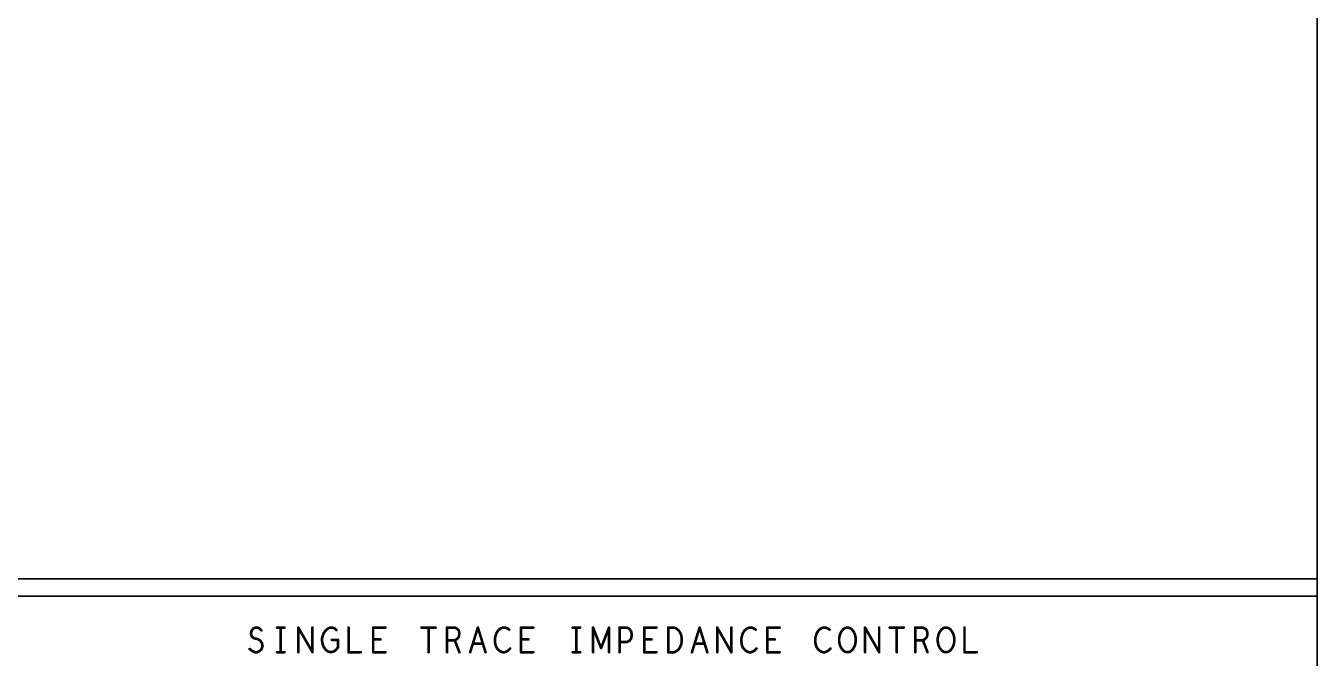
# Model space of a CAD drawing. Extents: x -2963 to -2452, y -1056 to -650.
# Drawn here: x -2617.6 to -2517.7, y -898.9 to -850 of the extents above; entities that cross this region are included whole.
import ezdxf

# ---------------------------------------------------------------- set-up
doc = ezdxf.new("R2010")
doc.units = 0
doc.header["$MEASUREMENT"] = 0
doc.layers.add('DRILLDRAWING', color=1, linetype='CONTINUOUS')

msp = doc.modelspace()

# ---------------------------------------------------------------- linework, layer by layer
at = {"layer": 'DRILLDRAWING'}
for points, const_width in [([(-2517.741, -990.067), (-2517.741, -738.626)], 0.13), ([(-2625.691, -892.797), (-2517.741, -892.797)], 0.13), ([(-2625.691, -894.157), (-2517.741, -894.157)], 0.13), ([(-2600.192, -897.052), (-2600.144, -896.83)], 0.203), ([(-2600.192, -897.052), (-2600.121, -897.274)], 0.203), ([(-2600.144, -896.83), (-2600.026, -896.671)], 0.203), ([(-2600.121, -897.274), (-2599.954, -897.401)], 0.203), ([(-2600.026, -896.671), (-2599.86, -896.576)], 0.203), ([(-2599.86, -896.576), (-2599.694, -896.576)], 0.203), ([(-2599.694, -896.576), (-2599.528, -896.639)], 0.203), ([(-2599.528, -896.639), (-2599.386, -896.798)], 0.203), ([(-2598.168, -896.576), (-2597.599, -896.576)], 0.203), ([(-2597.884, -898.481), (-2597.884, -896.576)], 0.203), ([(-2596.524, -898.481), (-2596.524, -896.576)], 0.203), ([(-2596.524, -896.576), (-2595.433, -898.481)], 0.203), ([(-2595.433, -898.481), (-2595.433, -896.576)], 0.203), ([(-2594.69, -897.401), (-2594.643, -897.211)], 0.203), ([(-2594.643, -897.211), (-2594.548, -896.988)], 0.203), ([(-2594.548, -896.988), (-2594.406, -896.798)], 0.203), ([(-2594.406, -896.798), (-2594.263, -896.671)], 0.203), ([(-2594.263, -896.671), (-2594.074, -896.576)], 0.203), ([(-2594.074, -896.576), (-2593.908, -896.576)], 0.203), ([(-2593.908, -896.576), (-2593.718, -896.639)], 0.203), ([(-2593.718, -896.639), (-2593.576, -896.766)], 0.203), ([(-2592.643, -898.481), (-2592.643, -896.576)], 0.203), ([(-2590.738, -898.481), (-2590.738, -896.576)], 0.203), ([(-2590.738, -896.576), (-2589.789, -896.576)], 0.203), ([(-2586.999, -896.576), (-2585.908, -896.576)], 0.203), ([(-2586.454, -898.481), (-2586.454, -896.576)], 0.203), ([(-2585.023, -898.481), (-2585.023, -896.576)], 0.203), ([(-2585.023, -896.576), (-2584.43, -896.576)], 0.203), ([(-2584.43, -896.576), (-2584.241, -896.671)], 0.203), ([(-2584.264, -897.465), (-2584.122, -897.306)], 0.203), ([(-2584.241, -896.671), (-2584.122, -896.798)], 0.203), ([(-2584.122, -896.798), (-2584.074, -897.052)], 0.203), ([(-2584.122, -897.306), (-2584.074, -897.052)], 0.203), ([(-2583.236, -898.481), (-2582.644, -896.576)], 0.203), ([(-2582.644, -896.576), (-2582.051, -898.481)], 0.203), ([(-2581.331, -897.623), (-2581.308, -897.338)], 0.203), ([(-2581.308, -897.338), (-2581.213, -897.02)], 0.203), ([(-2581.213, -897.02), (-2581.094, -896.83)], 0.203), ([(-2581.094, -896.83), (-2580.928, -896.671)], 0.203), ([(-2580.928, -896.671), (-2580.715, -896.576)], 0.203), ([(-2580.715, -896.576), (-2580.525, -896.576)], 0.203), ([(-2580.525, -896.576), (-2580.359, -896.639)], 0.203), ([(-2580.359, -896.639), (-2580.217, -896.734)], 0.203), ([(-2579.308, -898.481), (-2579.308, -896.576)], 0.203), ([(-2579.308, -896.576), (-2578.359, -896.576)], 0.203), ([(-2575.308, -896.576), (-2574.739, -896.576)], 0.203), ([(-2575.024, -898.481), (-2575.024, -896.576)], 0.203), ([(-2573.735, -898.481), (-2573.735, -896.576)], 0.203), ([(-2573.735, -896.576), (-2573.119, -898.163)], 0.203), ([(-2573.119, -898.163), (-2572.502, -896.576)], 0.203), ([(-2572.502, -898.481), (-2572.502, -896.576)], 0.203), ([(-2571.688, -898.481), (-2571.688, -896.576)], 0.203), ([(-2571.688, -896.576), (-2571.119, -896.576)], 0.203), ([(-2571.119, -896.576), (-2570.929, -896.671)], 0.203), ([(-2570.929, -896.671), (-2570.787, -896.893)], 0.203), ([(-2570.787, -896.893), (-2570.739, -897.147)], 0.203), ([(-2570.787, -897.401), (-2570.739, -897.147)], 0.203), ([(-2569.783, -898.481), (-2569.783, -896.576)], 0.203), ([(-2569.783, -896.576), (-2568.834, -896.576)], 0.203), ([(-2567.925, -898.481), (-2567.925, -896.576)], 0.203), ([(-2567.925, -896.576), (-2567.451, -896.576)], 0.203), ([(-2567.451, -896.576), (-2567.261, -896.671)], 0.203), ([(-2567.261, -896.671), (-2567.119, -896.798)], 0.203), ([(-2567.119, -896.798), (-2567.001, -896.988)], 0.203), ([(-2567.001, -896.988), (-2566.906, -897.211)], 0.203), ([(-2566.906, -897.211), (-2566.882, -897.528)], 0.203), ([(-2566.091, -898.481), (-2565.499, -896.576)], 0.203), ([(-2565.499, -896.576), (-2564.906, -898.481)], 0.203), ([(-2564.139, -898.481), (-2564.139, -896.576)], 0.203), ([(-2564.139, -896.576), (-2563.048, -898.481)], 0.203), ([(-2563.048, -898.481), (-2563.048, -896.576)], 0.203), ([(-2562.281, -897.623), (-2562.258, -897.338)], 0.203), ([(-2562.258, -897.338), (-2562.163, -897.02)], 0.203), ([(-2562.163, -897.02), (-2562.044, -896.83)], 0.203), ([(-2562.044, -896.83), (-2561.878, -896.671)], 0.203), ([(-2561.878, -896.671), (-2561.665, -896.576)], 0.203), ([(-2561.665, -896.576), (-2561.475, -896.576)], 0.203), ([(-2561.475, -896.576), (-2561.309, -896.639)], 0.203), ([(-2561.309, -896.639), (-2561.167, -896.734)], 0.203), ([(-2560.258, -898.481), (-2560.258, -896.576)], 0.203), ([(-2560.258, -896.576), (-2559.309, -896.576)], 0.203), ([(-2556.566, -897.623), (-2556.543, -897.338)], 0.203), ([(-2556.543, -897.338), (-2556.448, -897.02)], 0.203), ([(-2556.448, -897.02), (-2556.329, -896.83)], 0.203), ([(-2556.329, -896.83), (-2556.163, -896.671)], 0.203), ([(-2556.163, -896.671), (-2555.95, -896.576)], 0.203), ([(-2555.95, -896.576), (-2555.76, -896.576)], 0.203), ([(-2555.76, -896.576), (-2555.594, -896.639)], 0.203), ([(-2555.594, -896.639), (-2555.452, -896.734)], 0.203), ([(-2554.709, -897.401), (-2554.661, -897.147)], 0.203), ([(-2554.661, -897.147), (-2554.566, -896.925)], 0.203), ([(-2554.566, -896.925), (-2554.424, -896.734)], 0.203), ([(-2554.424, -896.734), (-2554.258, -896.607)], 0.203), ([(-2554.258, -896.607), (-2554.069, -896.576)], 0.203), ([(-2554.069, -896.576), (-2553.879, -896.607)], 0.203), ([(-2553.879, -896.607), (-2553.713, -896.734)], 0.203), ([(-2553.713, -896.734), (-2553.571, -896.925)], 0.203), ([(-2553.571, -896.925), (-2553.476, -897.147)], 0.203), ([(-2553.476, -897.147), (-2553.429, -897.401)], 0.203), ([(-2552.709, -898.481), (-2552.709, -896.576)], 0.203), ([(-2552.709, -896.576), (-2551.618, -898.481)], 0.203), ([(-2551.618, -898.481), (-2551.618, -896.576)], 0.203), ([(-2550.804, -896.576), (-2549.713, -896.576)], 0.203), ([(-2550.259, -898.481), (-2550.259, -896.576)], 0.203), ([(-2548.828, -898.481), (-2548.828, -896.576)], 0.203), ([(-2548.828, -896.576), (-2548.235, -896.576)], 0.203), ([(-2548.235, -896.576), (-2548.045, -896.671)], 0.203), ([(-2548.069, -897.465), (-2547.927, -897.306)], 0.203), ([(-2548.045, -896.671), (-2547.927, -896.798)], 0.203), ([(-2547.927, -896.798), (-2547.879, -897.052)], 0.203), ([(-2547.927, -897.306), (-2547.879, -897.052)], 0.203), ([(-2547.089, -897.401), (-2547.041, -897.147)], 0.203), ([(-2547.041, -897.147), (-2546.946, -896.925)], 0.203), ([(-2546.946, -896.925), (-2546.804, -896.734)], 0.203), ([(-2546.804, -896.734), (-2546.638, -896.607)], 0.203), ([(-2546.638, -896.607), (-2546.449, -896.576)], 0.203), ([(-2546.449, -896.576), (-2546.259, -896.607)], 0.203), ([(-2546.259, -896.607), (-2546.093, -896.734)], 0.203), ([(-2546.093, -896.734), (-2545.951, -896.925)], 0.203), ([(-2545.951, -896.925), (-2545.856, -897.147)], 0.203), ([(-2545.856, -897.147), (-2545.809, -897.401)], 0.203), ([(-2545.018, -898.481), (-2545.018, -896.576)], 0.203), ([(-2600.286, -898.227), (-2600.097, -898.385)], 0.203), ([(-2599.954, -897.401), (-2599.67, -897.465)], 0.203), ([(-2599.67, -897.465), (-2599.457, -897.592)], 0.203), ([(-2599.504, -898.385), (-2599.362, -898.227)], 0.203), ([(-2599.457, -897.592), (-2599.338, -897.782)], 0.203), ([(-2599.362, -898.227), (-2599.291, -898.004)], 0.203), ([(-2599.338, -897.782), (-2599.291, -898.004)], 0.203), ([(-2594.69, -897.623), (-2594.69, -897.401)], 0.203), ([(-2594.69, -897.623), (-2594.643, -897.877)], 0.203), ([(-2594.643, -897.877), (-2594.548, -898.1)], 0.203), ([(-2594.548, -898.1), (-2594.406, -898.29)], 0.203), ([(-2594.406, -898.29), (-2594.239, -898.417)], 0.203), ([(-2593.931, -897.528), (-2593.457, -897.528)], 0.203), ([(-2593.766, -898.417), (-2593.599, -898.29)], 0.203), ([(-2593.599, -898.29), (-2593.457, -898.1)], 0.203), ([(-2593.457, -898.1), (-2593.457, -897.528)], 0.203), ([(-2590.738, -897.496), (-2590.169, -897.496)], 0.203), ([(-2585.023, -897.56), (-2584.43, -897.56)], 0.203), ([(-2584.43, -897.56), (-2584.264, -897.465)], 0.203), ([(-2584.43, -897.56), (-2584.074, -898.481)], 0.203), ([(-2583.023, -897.814), (-2582.264, -897.814)], 0.203), ([(-2581.331, -897.623), (-2581.284, -897.909)], 0.203), ([(-2581.284, -897.909), (-2581.213, -898.1)], 0.203), ([(-2581.213, -898.1), (-2581.071, -898.29)], 0.203), ([(-2581.071, -898.29), (-2580.904, -898.417)], 0.203), ([(-2580.407, -898.417), (-2580.264, -898.322)], 0.203), ([(-2580.264, -898.322), (-2580.146, -898.195)], 0.203), ([(-2579.308, -897.496), (-2578.739, -897.496)], 0.203), ([(-2571.688, -897.687), (-2571.119, -897.687)], 0.203), ([(-2571.119, -897.687), (-2570.906, -897.592)], 0.203), ([(-2570.906, -897.592), (-2570.787, -897.401)], 0.203), ([(-2569.783, -897.496), (-2569.214, -897.496)], 0.203), ([(-2567.261, -898.385), (-2567.119, -898.258)], 0.203), ([(-2567.119, -898.258), (-2567.001, -898.068)], 0.203), ([(-2567.001, -898.068), (-2566.906, -897.846)], 0.203), ([(-2566.906, -897.846), (-2566.882, -897.528)], 0.203), ([(-2565.878, -897.814), (-2565.119, -897.814)], 0.203), ([(-2562.281, -897.623), (-2562.234, -897.909)], 0.203), ([(-2562.234, -897.909), (-2562.163, -898.1)], 0.203), ([(-2562.163, -898.1), (-2562.021, -898.29)], 0.203), ([(-2562.021, -898.29), (-2561.854, -898.417)], 0.203), ([(-2561.357, -898.417), (-2561.214, -898.322)], 0.203), ([(-2561.214, -898.322), (-2561.096, -898.195)], 0.203), ([(-2560.258, -897.496), (-2559.689, -897.496)], 0.203), ([(-2556.566, -897.623), (-2556.519, -897.909)], 0.203), ([(-2556.519, -897.909), (-2556.448, -898.1)], 0.203), ([(-2556.448, -898.1), (-2556.306, -898.29)], 0.203), ([(-2556.306, -898.29), (-2556.139, -898.417)], 0.203), ([(-2555.642, -898.417), (-2555.499, -898.322)], 0.203), ([(-2555.499, -898.322), (-2555.381, -898.195)], 0.203), ([(-2554.709, -897.655), (-2554.709, -897.401)], 0.203), ([(-2554.709, -897.655), (-2554.661, -897.909)], 0.203), ([(-2554.661, -897.909), (-2554.566, -898.131)], 0.203), ([(-2554.566, -898.131), (-2554.424, -898.322)], 0.203), ([(-2554.424, -898.322), (-2554.258, -898.449)], 0.203), ([(-2553.879, -898.449), (-2553.713, -898.322)], 0.203), ([(-2553.713, -898.322), (-2553.571, -898.131)], 0.203), ([(-2553.571, -898.131), (-2553.476, -897.909)], 0.203), ([(-2553.476, -897.909), (-2553.429, -897.655)], 0.203), ([(-2553.429, -897.655), (-2553.429, -897.401)], 0.203), ([(-2548.828, -897.56), (-2548.235, -897.56)], 0.203), ([(-2548.235, -897.56), (-2548.069, -897.465)], 0.203), ([(-2548.235, -897.56), (-2547.879, -898.481)], 0.203), ([(-2547.089, -897.655), (-2547.089, -897.401)], 0.203), ([(-2547.089, -897.655), (-2547.041, -897.909)], 0.203), ([(-2547.041, -897.909), (-2546.946, -898.131)], 0.203), ([(-2546.946, -898.131), (-2546.804, -898.322)], 0.203), ([(-2546.804, -898.322), (-2546.638, -898.449)], 0.203), ([(-2546.259, -898.449), (-2546.093, -898.322)], 0.203), ([(-2546.093, -898.322), (-2545.951, -898.131)], 0.203), ([(-2545.951, -898.131), (-2545.856, -897.909)], 0.203), ([(-2545.856, -897.909), (-2545.809, -897.655)], 0.203), ([(-2545.809, -897.655), (-2545.809, -897.401)], 0.203), ([(-2600.097, -898.385), (-2599.883, -898.481)], 0.203), ([(-2599.883, -898.481), (-2599.694, -898.481)], 0.203), ([(-2599.694, -898.481), (-2599.504, -898.385)], 0.203), ([(-2598.168, -898.481), (-2597.599, -898.481)], 0.203), ([(-2594.239, -898.417), (-2594.002, -898.481)], 0.203), ([(-2594.002, -898.481), (-2593.766, -898.417)], 0.203), ([(-2592.643, -898.481), (-2591.694, -898.481)], 0.203), ([(-2590.738, -898.481), (-2589.789, -898.481)], 0.203), ([(-2580.904, -898.417), (-2580.739, -898.481)], 0.203), ([(-2580.739, -898.481), (-2580.573, -898.481)], 0.203), ([(-2580.573, -898.481), (-2580.407, -898.417)], 0.203), ([(-2579.308, -898.481), (-2578.359, -898.481)], 0.203), ([(-2575.308, -898.481), (-2574.739, -898.481)], 0.203), ([(-2569.783, -898.481), (-2568.834, -898.481)], 0.203), ([(-2567.925, -898.481), (-2567.451, -898.481)], 0.203), ([(-2567.451, -898.481), (-2567.261, -898.385)], 0.203), ([(-2561.854, -898.417), (-2561.689, -898.481)], 0.203), ([(-2561.689, -898.481), (-2561.523, -898.481)], 0.203), ([(-2561.523, -898.481), (-2561.357, -898.417)], 0.203), ([(-2560.258, -898.481), (-2559.309, -898.481)], 0.203), ([(-2556.139, -898.417), (-2555.974, -898.481)], 0.203), ([(-2555.974, -898.481), (-2555.808, -898.481)], 0.203), ([(-2555.808, -898.481), (-2555.642, -898.417)], 0.203), ([(-2554.258, -898.449), (-2554.069, -898.481)], 0.203), ([(-2554.069, -898.481), (-2553.879, -898.449)], 0.203), ([(-2546.638, -898.449), (-2546.449, -898.481)], 0.203), ([(-2546.449, -898.481), (-2546.259, -898.449)], 0.203), ([(-2545.018, -898.481), (-2544.069, -898.481)], 0.203)]:
    msp.add_lwpolyline(points, dxfattribs=dict(at, const_width=const_width))
for points, const_width in [([(-2517.773, -892.797, 1), (-2517.708, -892.797, 1)], 0.065), ([(-2517.773, -894.157, 1), (-2517.708, -894.157, 1)], 0.065), ([(-2600.243, -897.052, 1), (-2600.141, -897.052, 1)], 0.102), ([(-2600.243, -897.052, 1), (-2600.141, -897.052, 1)], 0.102), ([(-2600.195, -896.83, 1), (-2600.093, -896.83, 1)], 0.102), ([(-2600.195, -896.83, 1), (-2600.093, -896.83, 1)], 0.102), ([(-2600.171, -897.274, 1), (-2600.07, -897.274, 1)], 0.102), ([(-2600.171, -897.274, 1), (-2600.07, -897.274, 1)], 0.102), ([(-2600.076, -896.671, 1), (-2599.975, -896.671, 1)], 0.102), ([(-2600.076, -896.671, 1), (-2599.975, -896.671, 1)], 0.102), ([(-2599.911, -896.576, 1), (-2599.809, -896.576, 1)], 0.102), ([(-2599.911, -896.576, 1), (-2599.809, -896.576, 1)], 0.102), ([(-2599.745, -896.576, 1), (-2599.643, -896.576, 1)], 0.102), ([(-2599.745, -896.576, 1), (-2599.643, -896.576, 1)], 0.102), ([(-2599.579, -896.639, 1), (-2599.477, -896.639, 1)], 0.102), ([(-2599.579, -896.639, 1), (-2599.477, -896.639, 1)], 0.102), ([(-2599.436, -896.798, 1), (-2599.335, -896.798, 1)], 0.102), ([(-2598.219, -896.576, 1), (-2598.117, -896.576, 1)], 0.102), ([(-2597.934, -896.576, 1), (-2597.833, -896.576, 1)], 0.102), ([(-2597.65, -896.576, 1), (-2597.548, -896.576, 1)], 0.102), ([(-2596.575, -896.576, 1), (-2596.473, -896.576, 1)], 0.102), ([(-2596.575, -896.576, 1), (-2596.473, -896.576, 1)], 0.102), ([(-2595.484, -896.576, 1), (-2595.382, -896.576, 1)], 0.102), ([(-2594.693, -897.211, 1), (-2594.592, -897.211, 1)], 0.102), ([(-2594.693, -897.211, 1), (-2594.592, -897.211, 1)], 0.102), ([(-2594.599, -896.988, 1), (-2594.497, -896.988, 1)], 0.102), ([(-2594.599, -896.988, 1), (-2594.497, -896.988, 1)], 0.102), ([(-2594.456, -896.798, 1), (-2594.355, -896.798, 1)], 0.102), ([(-2594.456, -896.798, 1), (-2594.355, -896.798, 1)], 0.102), ([(-2594.314, -896.671, 1), (-2594.213, -896.671, 1)], 0.102), ([(-2594.314, -896.671, 1), (-2594.213, -896.671, 1)], 0.102), ([(-2594.124, -896.576, 1), (-2594.023, -896.576, 1)], 0.102), ([(-2594.124, -896.576, 1), (-2594.023, -896.576, 1)], 0.102), ([(-2593.959, -896.576, 1), (-2593.857, -896.576, 1)], 0.102), ([(-2593.959, -896.576, 1), (-2593.857, -896.576, 1)], 0.102), ([(-2593.769, -896.639, 1), (-2593.667, -896.639, 1)], 0.102), ([(-2593.769, -896.639, 1), (-2593.667, -896.639, 1)], 0.102), ([(-2593.627, -896.766, 1), (-2593.525, -896.766, 1)], 0.102), ([(-2592.694, -896.576, 1), (-2592.592, -896.576, 1)], 0.102), ([(-2590.789, -896.576, 1), (-2590.687, -896.576, 1)], 0.102), ([(-2590.789, -896.576, 1), (-2590.687, -896.576, 1)], 0.102), ([(-2589.84, -896.576, 1), (-2589.739, -896.576, 1)], 0.102), ([(-2587.05, -896.576, 1), (-2586.948, -896.576, 1)], 0.102), ([(-2586.504, -896.576, 1), (-2586.403, -896.576, 1)], 0.102), ([(-2585.959, -896.576, 1), (-2585.857, -896.576, 1)], 0.102), ([(-2585.074, -896.576, 1), (-2584.972, -896.576, 1)], 0.102), ([(-2585.074, -896.576, 1), (-2584.972, -896.576, 1)], 0.102), ([(-2584.481, -896.576, 1), (-2584.379, -896.576, 1)], 0.102), ([(-2584.481, -896.576, 1), (-2584.379, -896.576, 1)], 0.102), ([(-2584.291, -896.671, 1), (-2584.19, -896.671, 1)], 0.102), ([(-2584.291, -896.671, 1), (-2584.19, -896.671, 1)], 0.102), ([(-2584.173, -896.798, 1), (-2584.071, -896.798, 1)], 0.102), ([(-2584.173, -896.798, 1), (-2584.071, -896.798, 1)], 0.102), ([(-2584.173, -897.306, 1), (-2584.071, -897.306, 1)], 0.102), ([(-2584.173, -897.306, 1), (-2584.071, -897.306, 1)], 0.102), ([(-2584.125, -897.052, 1), (-2584.024, -897.052, 1)], 0.102), ([(-2584.125, -897.052, 1), (-2584.024, -897.052, 1)], 0.102), ([(-2582.694, -896.576, 1), (-2582.593, -896.576, 1)], 0.102), ([(-2582.694, -896.576, 1), (-2582.593, -896.576, 1)], 0.102), ([(-2581.358, -897.338, 1), (-2581.257, -897.338, 1)], 0.102), ([(-2581.358, -897.338, 1), (-2581.257, -897.338, 1)], 0.102), ([(-2581.264, -897.02, 1), (-2581.162, -897.02, 1)], 0.102), ([(-2581.264, -897.02, 1), (-2581.162, -897.02, 1)], 0.102), ([(-2581.145, -896.83, 1), (-2581.043, -896.83, 1)], 0.102), ([(-2581.145, -896.83, 1), (-2581.043, -896.83, 1)], 0.102), ([(-2580.979, -896.671, 1), (-2580.878, -896.671, 1)], 0.102), ([(-2580.979, -896.671, 1), (-2580.878, -896.671, 1)], 0.102), ([(-2580.766, -896.576, 1), (-2580.664, -896.576, 1)], 0.102), ([(-2580.766, -896.576, 1), (-2580.664, -896.576, 1)], 0.102), ([(-2580.576, -896.576, 1), (-2580.474, -896.576, 1)], 0.102), ([(-2580.576, -896.576, 1), (-2580.474, -896.576, 1)], 0.102), ([(-2580.41, -896.639, 1), (-2580.309, -896.639, 1)], 0.102), ([(-2580.41, -896.639, 1), (-2580.309, -896.639, 1)], 0.102), ([(-2580.268, -896.734, 1), (-2580.166, -896.734, 1)], 0.102), ([(-2579.359, -896.576, 1), (-2579.257, -896.576, 1)], 0.102), ([(-2579.359, -896.576, 1), (-2579.257, -896.576, 1)], 0.102), ([(-2578.41, -896.576, 1), (-2578.309, -896.576, 1)], 0.102), ([(-2575.359, -896.576, 1), (-2575.257, -896.576, 1)], 0.102), ([(-2575.074, -896.576, 1), (-2574.973, -896.576, 1)], 0.102), ([(-2574.79, -896.576, 1), (-2574.688, -896.576, 1)], 0.102), ([(-2573.786, -896.576, 1), (-2573.684, -896.576, 1)], 0.102), ([(-2573.786, -896.576, 1), (-2573.684, -896.576, 1)], 0.102), ([(-2572.553, -896.576, 1), (-2572.451, -896.576, 1)], 0.102), ([(-2572.553, -896.576, 1), (-2572.451, -896.576, 1)], 0.102), ([(-2571.739, -896.576, 1), (-2571.637, -896.576, 1)], 0.102), ([(-2571.739, -896.576, 1), (-2571.637, -896.576, 1)], 0.102), ([(-2571.17, -896.576, 1), (-2571.068, -896.576, 1)], 0.102), ([(-2571.17, -896.576, 1), (-2571.068, -896.576, 1)], 0.102), ([(-2570.98, -896.671, 1), (-2570.878, -896.671, 1)], 0.102), ([(-2570.98, -896.671, 1), (-2570.878, -896.671, 1)], 0.102), ([(-2570.838, -896.893, 1), (-2570.736, -896.893, 1)], 0.102), ([(-2570.838, -896.893, 1), (-2570.736, -896.893, 1)], 0.102), ([(-2570.79, -897.147, 1), (-2570.689, -897.147, 1)], 0.102), ([(-2570.79, -897.147, 1), (-2570.689, -897.147, 1)], 0.102), ([(-2569.834, -896.576, 1), (-2569.732, -896.576, 1)], 0.102), ([(-2569.834, -896.576, 1), (-2569.732, -896.576, 1)], 0.102), ([(-2568.885, -896.576, 1), (-2568.784, -896.576, 1)], 0.102), ([(-2567.976, -896.576, 1), (-2567.874, -896.576, 1)], 0.102), ([(-2567.976, -896.576, 1), (-2567.874, -896.576, 1)], 0.102), ([(-2567.502, -896.576, 1), (-2567.4, -896.576, 1)], 0.102), ([(-2567.502, -896.576, 1), (-2567.4, -896.576, 1)], 0.102), ([(-2567.312, -896.671, 1), (-2567.211, -896.671, 1)], 0.102), ([(-2567.312, -896.671, 1), (-2567.211, -896.671, 1)], 0.102), ([(-2567.17, -896.798, 1), (-2567.068, -896.798, 1)], 0.102), ([(-2567.17, -896.798, 1), (-2567.068, -896.798, 1)], 0.102), ([(-2567.051, -896.988, 1), (-2566.95, -896.988, 1)], 0.102), ([(-2567.051, -896.988, 1), (-2566.95, -896.988, 1)], 0.102), ([(-2566.957, -897.211, 1), (-2566.855, -897.211, 1)], 0.102), ([(-2566.957, -897.211, 1), (-2566.855, -897.211, 1)], 0.102), ([(-2565.549, -896.576, 1), (-2565.448, -896.576, 1)], 0.102), ([(-2565.549, -896.576, 1), (-2565.448, -896.576, 1)], 0.102), ([(-2564.19, -896.576, 1), (-2564.088, -896.576, 1)], 0.102), ([(-2564.19, -896.576, 1), (-2564.088, -896.576, 1)], 0.102), ([(-2563.099, -896.576, 1), (-2562.997, -896.576, 1)], 0.102), ([(-2562.308, -897.338, 1), (-2562.207, -897.338, 1)], 0.102), ([(-2562.308, -897.338, 1), (-2562.207, -897.338, 1)], 0.102), ([(-2562.214, -897.02, 1), (-2562.112, -897.02, 1)], 0.102), ([(-2562.214, -897.02, 1), (-2562.112, -897.02, 1)], 0.102), ([(-2562.095, -896.83, 1), (-2561.993, -896.83, 1)], 0.102), ([(-2562.095, -896.83, 1), (-2561.993, -896.83, 1)], 0.102), ([(-2561.929, -896.671, 1), (-2561.828, -896.671, 1)], 0.102), ([(-2561.929, -896.671, 1), (-2561.828, -896.671, 1)], 0.102), ([(-2561.716, -896.576, 1), (-2561.614, -896.576, 1)], 0.102), ([(-2561.716, -896.576, 1), (-2561.614, -896.576, 1)], 0.102), ([(-2561.526, -896.576, 1), (-2561.424, -896.576, 1)], 0.102), ([(-2561.526, -896.576, 1), (-2561.424, -896.576, 1)], 0.102), ([(-2561.36, -896.639, 1), (-2561.259, -896.639, 1)], 0.102), ([(-2561.36, -896.639, 1), (-2561.259, -896.639, 1)], 0.102), ([(-2561.218, -896.734, 1), (-2561.116, -896.734, 1)], 0.102), ([(-2560.309, -896.576, 1), (-2560.207, -896.576, 1)], 0.102), ([(-2560.309, -896.576, 1), (-2560.207, -896.576, 1)], 0.102), ([(-2559.36, -896.576, 1), (-2559.259, -896.576, 1)], 0.102), ([(-2556.593, -897.338, 1), (-2556.492, -897.338, 1)], 0.102), ([(-2556.593, -897.338, 1), (-2556.492, -897.338, 1)], 0.102), ([(-2556.499, -897.02, 1), (-2556.397, -897.02, 1)], 0.102), ([(-2556.499, -897.02, 1), (-2556.397, -897.02, 1)], 0.102), ([(-2556.38, -896.83, 1), (-2556.278, -896.83, 1)], 0.102), ([(-2556.38, -896.83, 1), (-2556.278, -896.83, 1)], 0.102), ([(-2556.214, -896.671, 1), (-2556.113, -896.671, 1)], 0.102), ([(-2556.214, -896.671, 1), (-2556.113, -896.671, 1)], 0.102), ([(-2556.001, -896.576, 1), (-2555.899, -896.576, 1)], 0.102), ([(-2556.001, -896.576, 1), (-2555.899, -896.576, 1)], 0.102), ([(-2555.811, -896.576, 1), (-2555.709, -896.576, 1)], 0.102), ([(-2555.811, -896.576, 1), (-2555.709, -896.576, 1)], 0.102), ([(-2555.645, -896.639, 1), (-2555.544, -896.639, 1)], 0.102), ([(-2555.645, -896.639, 1), (-2555.544, -896.639, 1)], 0.102), ([(-2555.503, -896.734, 1), (-2555.401, -896.734, 1)], 0.102), ([(-2554.712, -897.147, 1), (-2554.61, -897.147, 1)], 0.102), ([(-2554.712, -897.147, 1), (-2554.61, -897.147, 1)], 0.102), ([(-2554.617, -896.925, 1), (-2554.516, -896.925, 1)], 0.102), ([(-2554.617, -896.925, 1), (-2554.516, -896.925, 1)], 0.102), ([(-2554.475, -896.734, 1), (-2554.373, -896.734, 1)], 0.102), ([(-2554.475, -896.734, 1), (-2554.373, -896.734, 1)], 0.102), ([(-2554.309, -896.607, 1), (-2554.208, -896.607, 1)], 0.102), ([(-2554.309, -896.607, 1), (-2554.208, -896.607, 1)], 0.102), ([(-2554.119, -896.576, 1), (-2554.018, -896.576, 1)], 0.102), ([(-2554.119, -896.576, 1), (-2554.018, -896.576, 1)], 0.102), ([(-2553.93, -896.607, 1), (-2553.828, -896.607, 1)], 0.102), ([(-2553.93, -896.607, 1), (-2553.828, -896.607, 1)], 0.102), ([(-2553.764, -896.734, 1), (-2553.662, -896.734, 1)], 0.102), ([(-2553.764, -896.734, 1), (-2553.662, -896.734, 1)], 0.102), ([(-2553.622, -896.925, 1), (-2553.52, -896.925, 1)], 0.102), ([(-2553.622, -896.925, 1), (-2553.52, -896.925, 1)], 0.102), ([(-2553.527, -897.147, 1), (-2553.425, -897.147, 1)], 0.102), ([(-2553.527, -897.147, 1), (-2553.425, -897.147, 1)], 0.102), ([(-2552.76, -896.576, 1), (-2552.658, -896.576, 1)], 0.102), ([(-2552.76, -896.576, 1), (-2552.658, -896.576, 1)], 0.102), ([(-2551.669, -896.576, 1), (-2551.567, -896.576, 1)], 0.102), ([(-2550.855, -896.576, 1), (-2550.753, -896.576, 1)], 0.102), ([(-2550.309, -896.576, 1), (-2550.208, -896.576, 1)], 0.102), ([(-2549.764, -896.576, 1), (-2549.662, -896.576, 1)], 0.102), ([(-2548.879, -896.576, 1), (-2548.777, -896.576, 1)], 0.102), ([(-2548.879, -896.576, 1), (-2548.777, -896.576, 1)], 0.102), ([(-2548.286, -896.576, 1), (-2548.184, -896.576, 1)], 0.102), ([(-2548.286, -896.576, 1), (-2548.184, -896.576, 1)], 0.102), ([(-2548.096, -896.671, 1), (-2547.995, -896.671, 1)], 0.102), ([(-2548.096, -896.671, 1), (-2547.995, -896.671, 1)], 0.102), ([(-2547.978, -896.798, 1), (-2547.876, -896.798, 1)], 0.102), ([(-2547.978, -896.798, 1), (-2547.876, -896.798, 1)], 0.102), ([(-2547.978, -897.306, 1), (-2547.876, -897.306, 1)], 0.102), ([(-2547.978, -897.306, 1), (-2547.876, -897.306, 1)], 0.102), ([(-2547.93, -897.052, 1), (-2547.829, -897.052, 1)], 0.102), ([(-2547.93, -897.052, 1), (-2547.829, -897.052, 1)], 0.102), ([(-2547.092, -897.147, 1), (-2546.99, -897.147, 1)], 0.102), ([(-2547.092, -897.147, 1), (-2546.99, -897.147, 1)], 0.102), ([(-2546.997, -896.925, 1), (-2546.896, -896.925, 1)], 0.102), ([(-2546.997, -896.925, 1), (-2546.896, -896.925, 1)], 0.102), ([(-2546.855, -896.734, 1), (-2546.753, -896.734, 1)], 0.102), ([(-2546.855, -896.734, 1), (-2546.753, -896.734, 1)], 0.102), ([(-2546.689, -896.607, 1), (-2546.588, -896.607, 1)], 0.102), ([(-2546.689, -896.607, 1), (-2546.588, -896.607, 1)], 0.102), ([(-2546.499, -896.576, 1), (-2546.398, -896.576, 1)], 0.102), ([(-2546.499, -896.576, 1), (-2546.398, -896.576, 1)], 0.102), ([(-2546.31, -896.607, 1), (-2546.208, -896.607, 1)], 0.102), ([(-2546.31, -896.607, 1), (-2546.208, -896.607, 1)], 0.102), ([(-2546.144, -896.734, 1), (-2546.042, -896.734, 1)], 0.102), ([(-2546.144, -896.734, 1), (-2546.042, -896.734, 1)], 0.102), ([(-2546.002, -896.925, 1), (-2545.9, -896.925, 1)], 0.102), ([(-2546.002, -896.925, 1), (-2545.9, -896.925, 1)], 0.102), ([(-2545.907, -897.147, 1), (-2545.805, -897.147, 1)], 0.102), ([(-2545.907, -897.147, 1), (-2545.805, -897.147, 1)], 0.102), ([(-2545.069, -896.576, 1), (-2544.967, -896.576, 1)], 0.102), ([(-2600.337, -898.227, 1), (-2600.236, -898.227, 1)], 0.102), ([(-2600.005, -897.401, 1), (-2599.904, -897.401, 1)], 0.102), ([(-2600.005, -897.401, 1), (-2599.904, -897.401, 1)], 0.102), ([(-2599.721, -897.465, 1), (-2599.619, -897.465, 1)], 0.102), ([(-2599.721, -897.465, 1), (-2599.619, -897.465, 1)], 0.102), ([(-2599.507, -897.592, 1), (-2599.406, -897.592, 1)], 0.102), ([(-2599.507, -897.592, 1), (-2599.406, -897.592, 1)], 0.102), ([(-2599.413, -898.227, 1), (-2599.311, -898.227, 1)], 0.102), ([(-2599.413, -898.227, 1), (-2599.311, -898.227, 1)], 0.102), ([(-2599.389, -897.782, 1), (-2599.287, -897.782, 1)], 0.102), ([(-2599.389, -897.782, 1), (-2599.287, -897.782, 1)], 0.102), ([(-2599.342, -898.004, 1), (-2599.24, -898.004, 1)], 0.102), ([(-2599.342, -898.004, 1), (-2599.24, -898.004, 1)], 0.102), ([(-2594.741, -897.401, 1), (-2594.639, -897.401, 1)], 0.102), ([(-2594.741, -897.401, 1), (-2594.639, -897.401, 1)], 0.102), ([(-2594.741, -897.623, 1), (-2594.639, -897.623, 1)], 0.102), ([(-2594.741, -897.623, 1), (-2594.639, -897.623, 1)], 0.102), ([(-2594.693, -897.877, 1), (-2594.592, -897.877, 1)], 0.102), ([(-2594.693, -897.877, 1), (-2594.592, -897.877, 1)], 0.102), ([(-2594.599, -898.1, 1), (-2594.497, -898.1, 1)], 0.102), ([(-2594.599, -898.1, 1), (-2594.497, -898.1, 1)], 0.102), ([(-2594.456, -898.29, 1), (-2594.355, -898.29, 1)], 0.102), ([(-2594.456, -898.29, 1), (-2594.355, -898.29, 1)], 0.102), ([(-2593.982, -897.528, 1), (-2593.881, -897.528, 1)], 0.102), ([(-2593.65, -898.29, 1), (-2593.549, -898.29, 1)], 0.102), ([(-2593.65, -898.29, 1), (-2593.549, -898.29, 1)], 0.102), ([(-2593.508, -897.528, 1), (-2593.406, -897.528, 1)], 0.102), ([(-2593.508, -897.528, 1), (-2593.406, -897.528, 1)], 0.102), ([(-2593.508, -898.1, 1), (-2593.406, -898.1, 1)], 0.102), ([(-2593.508, -898.1, 1), (-2593.406, -898.1, 1)], 0.102), ([(-2590.789, -897.496, 1), (-2590.687, -897.496, 1)], 0.102), ([(-2590.22, -897.496, 1), (-2590.118, -897.496, 1)], 0.102), ([(-2585.074, -897.56, 1), (-2584.972, -897.56, 1)], 0.102), ([(-2584.481, -897.56, 1), (-2584.379, -897.56, 1)], 0.102), ([(-2584.481, -897.56, 1), (-2584.379, -897.56, 1)], 0.102), ([(-2584.481, -897.56, 1), (-2584.379, -897.56, 1)], 0.102), ([(-2584.315, -897.465, 1), (-2584.213, -897.465, 1)], 0.102), ([(-2584.315, -897.465, 1), (-2584.213, -897.465, 1)], 0.102), ([(-2583.074, -897.814, 1), (-2582.972, -897.814, 1)], 0.102), ([(-2582.315, -897.814, 1), (-2582.214, -897.814, 1)], 0.102), ([(-2581.382, -897.623, 1), (-2581.28, -897.623, 1)], 0.102), ([(-2581.382, -897.623, 1), (-2581.28, -897.623, 1)], 0.102), ([(-2581.335, -897.909, 1), (-2581.233, -897.909, 1)], 0.102), ([(-2581.335, -897.909, 1), (-2581.233, -897.909, 1)], 0.102), ([(-2581.264, -898.1, 1), (-2581.162, -898.1, 1)], 0.102), ([(-2581.264, -898.1, 1), (-2581.162, -898.1, 1)], 0.102), ([(-2581.121, -898.29, 1), (-2581.02, -898.29, 1)], 0.102), ([(-2581.121, -898.29, 1), (-2581.02, -898.29, 1)], 0.102), ([(-2580.315, -898.322, 1), (-2580.214, -898.322, 1)], 0.102), ([(-2580.315, -898.322, 1), (-2580.214, -898.322, 1)], 0.102), ([(-2580.197, -898.195, 1), (-2580.095, -898.195, 1)], 0.102), ([(-2579.359, -897.496, 1), (-2579.257, -897.496, 1)], 0.102), ([(-2578.79, -897.496, 1), (-2578.688, -897.496, 1)], 0.102), ([(-2573.169, -898.163, 1), (-2573.068, -898.163, 1)], 0.102), ([(-2573.169, -898.163, 1), (-2573.068, -898.163, 1)], 0.102), ([(-2571.739, -897.687, 1), (-2571.637, -897.687, 1)], 0.102), ([(-2571.17, -897.687, 1), (-2571.068, -897.687, 1)], 0.102), ([(-2571.17, -897.687, 1), (-2571.068, -897.687, 1)], 0.102), ([(-2570.956, -897.592, 1), (-2570.855, -897.592, 1)], 0.102), ([(-2570.956, -897.592, 1), (-2570.855, -897.592, 1)], 0.102), ([(-2570.838, -897.401, 1), (-2570.736, -897.401, 1)], 0.102), ([(-2570.838, -897.401, 1), (-2570.736, -897.401, 1)], 0.102), ([(-2569.834, -897.496, 1), (-2569.732, -897.496, 1)], 0.102), ([(-2569.265, -897.496, 1), (-2569.163, -897.496, 1)], 0.102), ([(-2567.17, -898.258, 1), (-2567.068, -898.258, 1)], 0.102), ([(-2567.17, -898.258, 1), (-2567.068, -898.258, 1)], 0.102), ([(-2567.051, -898.068, 1), (-2566.95, -898.068, 1)], 0.102), ([(-2567.051, -898.068, 1), (-2566.95, -898.068, 1)], 0.102), ([(-2566.957, -897.846, 1), (-2566.855, -897.846, 1)], 0.102), ([(-2566.957, -897.846, 1), (-2566.855, -897.846, 1)], 0.102), ([(-2566.933, -897.528, 1), (-2566.831, -897.528, 1)], 0.102), ([(-2566.933, -897.528, 1), (-2566.831, -897.528, 1)], 0.102), ([(-2565.929, -897.814, 1), (-2565.827, -897.814, 1)], 0.102), ([(-2565.17, -897.814, 1), (-2565.069, -897.814, 1)], 0.102), ([(-2562.332, -897.623, 1), (-2562.23, -897.623, 1)], 0.102), ([(-2562.332, -897.623, 1), (-2562.23, -897.623, 1)], 0.102), ([(-2562.285, -897.909, 1), (-2562.183, -897.909, 1)], 0.102), ([(-2562.285, -897.909, 1), (-2562.183, -897.909, 1)], 0.102), ([(-2562.214, -898.1, 1), (-2562.112, -898.1, 1)], 0.102), ([(-2562.214, -898.1, 1), (-2562.112, -898.1, 1)], 0.102), ([(-2562.071, -898.29, 1), (-2561.97, -898.29, 1)], 0.102), ([(-2562.071, -898.29, 1), (-2561.97, -898.29, 1)], 0.102), ([(-2561.265, -898.322, 1), (-2561.164, -898.322, 1)], 0.102), ([(-2561.265, -898.322, 1), (-2561.164, -898.322, 1)], 0.102), ([(-2561.147, -898.195, 1), (-2561.045, -898.195, 1)], 0.102), ([(-2560.309, -897.496, 1), (-2560.207, -897.496, 1)], 0.102), ([(-2559.74, -897.496, 1), (-2559.638, -897.496, 1)], 0.102), ([(-2556.617, -897.623, 1), (-2556.515, -897.623, 1)], 0.102), ([(-2556.617, -897.623, 1), (-2556.515, -897.623, 1)], 0.102), ([(-2556.57, -897.909, 1), (-2556.468, -897.909, 1)], 0.102), ([(-2556.57, -897.909, 1), (-2556.468, -897.909, 1)], 0.102), ([(-2556.499, -898.1, 1), (-2556.397, -898.1, 1)], 0.102), ([(-2556.499, -898.1, 1), (-2556.397, -898.1, 1)], 0.102), ([(-2556.356, -898.29, 1), (-2556.255, -898.29, 1)], 0.102), ([(-2556.356, -898.29, 1), (-2556.255, -898.29, 1)], 0.102), ([(-2555.55, -898.322, 1), (-2555.449, -898.322, 1)], 0.102), ([(-2555.55, -898.322, 1), (-2555.449, -898.322, 1)], 0.102), ([(-2555.432, -898.195, 1), (-2555.33, -898.195, 1)], 0.102), ([(-2554.759, -897.401, 1), (-2554.658, -897.401, 1)], 0.102), ([(-2554.759, -897.401, 1), (-2554.658, -897.401, 1)], 0.102), ([(-2554.759, -897.655, 1), (-2554.658, -897.655, 1)], 0.102), ([(-2554.759, -897.655, 1), (-2554.658, -897.655, 1)], 0.102), ([(-2554.712, -897.909, 1), (-2554.61, -897.909, 1)], 0.102), ([(-2554.712, -897.909, 1), (-2554.61, -897.909, 1)], 0.102), ([(-2554.617, -898.131, 1), (-2554.516, -898.131, 1)], 0.102), ([(-2554.617, -898.131, 1), (-2554.516, -898.131, 1)], 0.102), ([(-2554.475, -898.322, 1), (-2554.373, -898.322, 1)], 0.102), ([(-2554.475, -898.322, 1), (-2554.373, -898.322, 1)], 0.102), ([(-2553.764, -898.322, 1), (-2553.662, -898.322, 1)], 0.102), ([(-2553.764, -898.322, 1), (-2553.662, -898.322, 1)], 0.102), ([(-2553.622, -898.131, 1), (-2553.52, -898.131, 1)], 0.102), ([(-2553.622, -898.131, 1), (-2553.52, -898.131, 1)], 0.102), ([(-2553.527, -897.909, 1), (-2553.425, -897.909, 1)], 0.102), ([(-2553.527, -897.909, 1), (-2553.425, -897.909, 1)], 0.102), ([(-2553.479, -897.401, 1), (-2553.378, -897.401, 1)], 0.102), ([(-2553.479, -897.401, 1), (-2553.378, -897.401, 1)], 0.102), ([(-2553.479, -897.655, 1), (-2553.378, -897.655, 1)], 0.102), ([(-2553.479, -897.655, 1), (-2553.378, -897.655, 1)], 0.102), ([(-2548.879, -897.56, 1), (-2548.777, -897.56, 1)], 0.102), ([(-2548.286, -897.56, 1), (-2548.184, -897.56, 1)], 0.102), ([(-2548.286, -897.56, 1), (-2548.184, -897.56, 1)], 0.102), ([(-2548.286, -897.56, 1), (-2548.184, -897.56, 1)], 0.102), ([(-2548.12, -897.465, 1), (-2548.018, -897.465, 1)], 0.102), ([(-2548.12, -897.465, 1), (-2548.018, -897.465, 1)], 0.102), ([(-2547.139, -897.401, 1), (-2547.038, -897.401, 1)], 0.102), ([(-2547.139, -897.401, 1), (-2547.038, -897.401, 1)], 0.102), ([(-2547.139, -897.655, 1), (-2547.038, -897.655, 1)], 0.102), ([(-2547.139, -897.655, 1), (-2547.038, -897.655, 1)], 0.102), ([(-2547.092, -897.909, 1), (-2546.99, -897.909, 1)], 0.102), ([(-2547.092, -897.909, 1), (-2546.99, -897.909, 1)], 0.102), ([(-2546.997, -898.131, 1), (-2546.896, -898.131, 1)], 0.102), ([(-2546.997, -898.131, 1), (-2546.896, -898.131, 1)], 0.102), ([(-2546.855, -898.322, 1), (-2546.753, -898.322, 1)], 0.102), ([(-2546.855, -898.322, 1), (-2546.753, -898.322, 1)], 0.102), ([(-2546.144, -898.322, 1), (-2546.042, -898.322, 1)], 0.102), ([(-2546.144, -898.322, 1), (-2546.042, -898.322, 1)], 0.102), ([(-2546.002, -898.131, 1), (-2545.9, -898.131, 1)], 0.102), ([(-2546.002, -898.131, 1), (-2545.9, -898.131, 1)], 0.102), ([(-2545.907, -897.909, 1), (-2545.805, -897.909, 1)], 0.102), ([(-2545.907, -897.909, 1), (-2545.805, -897.909, 1)], 0.102), ([(-2545.859, -897.401, 1), (-2545.758, -897.401, 1)], 0.102), ([(-2545.859, -897.401, 1), (-2545.758, -897.401, 1)], 0.102), ([(-2545.859, -897.655, 1), (-2545.758, -897.655, 1)], 0.102), ([(-2545.859, -897.655, 1), (-2545.758, -897.655, 1)], 0.102), ([(-2600.148, -898.385, 1), (-2600.046, -898.385, 1)], 0.102), ([(-2600.148, -898.385, 1), (-2600.046, -898.385, 1)], 0.102), ([(-2599.934, -898.481, 1), (-2599.833, -898.481, 1)], 0.102), ([(-2599.934, -898.481, 1), (-2599.833, -898.481, 1)], 0.102), ([(-2599.745, -898.481, 1), (-2599.643, -898.481, 1)], 0.102), ([(-2599.745, -898.481, 1), (-2599.643, -898.481, 1)], 0.102), ([(-2599.555, -898.385, 1), (-2599.453, -898.385, 1)], 0.102), ([(-2599.555, -898.385, 1), (-2599.453, -898.385, 1)], 0.102), ([(-2598.219, -898.481, 1), (-2598.117, -898.481, 1)], 0.102), ([(-2597.934, -898.481, 1), (-2597.833, -898.481, 1)], 0.102), ([(-2597.65, -898.481, 1), (-2597.548, -898.481, 1)], 0.102), ([(-2596.575, -898.481, 1), (-2596.473, -898.481, 1)], 0.102), ([(-2595.484, -898.481, 1), (-2595.382, -898.481, 1)], 0.102), ([(-2595.484, -898.481, 1), (-2595.382, -898.481, 1)], 0.102), ([(-2594.29, -898.417, 1), (-2594.189, -898.417, 1)], 0.102), ([(-2594.29, -898.417, 1), (-2594.189, -898.417, 1)], 0.102), ([(-2594.053, -898.481, 1), (-2593.952, -898.481, 1)], 0.102), ([(-2594.053, -898.481, 1), (-2593.952, -898.481, 1)], 0.102), ([(-2593.816, -898.417, 1), (-2593.715, -898.417, 1)], 0.102), ([(-2593.816, -898.417, 1), (-2593.715, -898.417, 1)], 0.102), ([(-2592.694, -898.481, 1), (-2592.592, -898.481, 1)], 0.102), ([(-2592.694, -898.481, 1), (-2592.592, -898.481, 1)], 0.102), ([(-2591.745, -898.481, 1), (-2591.644, -898.481, 1)], 0.102), ([(-2590.789, -898.481, 1), (-2590.687, -898.481, 1)], 0.102), ([(-2590.789, -898.481, 1), (-2590.687, -898.481, 1)], 0.102), ([(-2589.84, -898.481, 1), (-2589.739, -898.481, 1)], 0.102), ([(-2586.504, -898.481, 1), (-2586.403, -898.481, 1)], 0.102), ([(-2585.074, -898.481, 1), (-2584.972, -898.481, 1)], 0.102), ([(-2584.125, -898.481, 1), (-2584.024, -898.481, 1)], 0.102), ([(-2583.287, -898.481, 1), (-2583.185, -898.481, 1)], 0.102), ([(-2582.102, -898.481, 1), (-2582, -898.481, 1)], 0.102), ([(-2580.955, -898.417, 1), (-2580.854, -898.417, 1)], 0.102), ([(-2580.955, -898.417, 1), (-2580.854, -898.417, 1)], 0.102), ([(-2580.789, -898.481, 1), (-2580.688, -898.481, 1)], 0.102), ([(-2580.789, -898.481, 1), (-2580.688, -898.481, 1)], 0.102), ([(-2580.624, -898.481, 1), (-2580.522, -898.481, 1)], 0.102), ([(-2580.624, -898.481, 1), (-2580.522, -898.481, 1)], 0.102), ([(-2580.457, -898.417, 1), (-2580.356, -898.417, 1)], 0.102), ([(-2580.457, -898.417, 1), (-2580.356, -898.417, 1)], 0.102), ([(-2579.359, -898.481, 1), (-2579.257, -898.481, 1)], 0.102), ([(-2579.359, -898.481, 1), (-2579.257, -898.481, 1)], 0.102), ([(-2578.41, -898.481, 1), (-2578.309, -898.481, 1)], 0.102), ([(-2575.359, -898.481, 1), (-2575.257, -898.481, 1)], 0.102), ([(-2575.074, -898.481, 1), (-2574.973, -898.481, 1)], 0.102), ([(-2574.79, -898.481, 1), (-2574.688, -898.481, 1)], 0.102), ([(-2573.786, -898.481, 1), (-2573.684, -898.481, 1)], 0.102), ([(-2572.553, -898.481, 1), (-2572.451, -898.481, 1)], 0.102), ([(-2571.739, -898.481, 1), (-2571.637, -898.481, 1)], 0.102), ([(-2569.834, -898.481, 1), (-2569.732, -898.481, 1)], 0.102), ([(-2569.834, -898.481, 1), (-2569.732, -898.481, 1)], 0.102), ([(-2568.885, -898.481, 1), (-2568.784, -898.481, 1)], 0.102), ([(-2567.976, -898.481, 1), (-2567.874, -898.481, 1)], 0.102), ([(-2567.976, -898.481, 1), (-2567.874, -898.481, 1)], 0.102), ([(-2567.502, -898.481, 1), (-2567.4, -898.481, 1)], 0.102), ([(-2567.502, -898.481, 1), (-2567.4, -898.481, 1)], 0.102), ([(-2567.312, -898.385, 1), (-2567.211, -898.385, 1)], 0.102), ([(-2567.312, -898.385, 1), (-2567.211, -898.385, 1)], 0.102), ([(-2566.142, -898.481, 1), (-2566.04, -898.481, 1)], 0.102), ([(-2564.957, -898.481, 1), (-2564.855, -898.481, 1)], 0.102), ([(-2564.19, -898.481, 1), (-2564.088, -898.481, 1)], 0.102), ([(-2563.099, -898.481, 1), (-2562.997, -898.481, 1)], 0.102), ([(-2563.099, -898.481, 1), (-2562.997, -898.481, 1)], 0.102), ([(-2561.905, -898.417, 1), (-2561.804, -898.417, 1)], 0.102), ([(-2561.905, -898.417, 1), (-2561.804, -898.417, 1)], 0.102), ([(-2561.739, -898.481, 1), (-2561.638, -898.481, 1)], 0.102), ([(-2561.739, -898.481, 1), (-2561.638, -898.481, 1)], 0.102), ([(-2561.574, -898.481, 1), (-2561.472, -898.481, 1)], 0.102), ([(-2561.574, -898.481, 1), (-2561.472, -898.481, 1)], 0.102), ([(-2561.407, -898.417, 1), (-2561.306, -898.417, 1)], 0.102), ([(-2561.407, -898.417, 1), (-2561.306, -898.417, 1)], 0.102), ([(-2560.309, -898.481, 1), (-2560.207, -898.481, 1)], 0.102), ([(-2560.309, -898.481, 1), (-2560.207, -898.481, 1)], 0.102), ([(-2559.36, -898.481, 1), (-2559.259, -898.481, 1)], 0.102), ([(-2556.19, -898.417, 1), (-2556.089, -898.417, 1)], 0.102), ([(-2556.19, -898.417, 1), (-2556.089, -898.417, 1)], 0.102), ([(-2556.024, -898.481, 1), (-2555.923, -898.481, 1)], 0.102), ([(-2556.024, -898.481, 1), (-2555.923, -898.481, 1)], 0.102), ([(-2555.859, -898.481, 1), (-2555.757, -898.481, 1)], 0.102), ([(-2555.859, -898.481, 1), (-2555.757, -898.481, 1)], 0.102), ([(-2555.692, -898.417, 1), (-2555.591, -898.417, 1)], 0.102), ([(-2555.692, -898.417, 1), (-2555.591, -898.417, 1)], 0.102), ([(-2554.309, -898.449, 1), (-2554.208, -898.449, 1)], 0.102), ([(-2554.309, -898.449, 1), (-2554.208, -898.449, 1)], 0.102), ([(-2554.119, -898.481, 1), (-2554.018, -898.481, 1)], 0.102), ([(-2554.119, -898.481, 1), (-2554.018, -898.481, 1)], 0.102), ([(-2553.93, -898.449, 1), (-2553.828, -898.449, 1)], 0.102), ([(-2553.93, -898.449, 1), (-2553.828, -898.449, 1)], 0.102), ([(-2552.76, -898.481, 1), (-2552.658, -898.481, 1)], 0.102), ([(-2551.669, -898.481, 1), (-2551.567, -898.481, 1)], 0.102), ([(-2551.669, -898.481, 1), (-2551.567, -898.481, 1)], 0.102), ([(-2550.309, -898.481, 1), (-2550.208, -898.481, 1)], 0.102), ([(-2548.879, -898.481, 1), (-2548.777, -898.481, 1)], 0.102), ([(-2547.93, -898.481, 1), (-2547.829, -898.481, 1)], 0.102), ([(-2546.689, -898.449, 1), (-2546.588, -898.449, 1)], 0.102), ([(-2546.689, -898.449, 1), (-2546.588, -898.449, 1)], 0.102), ([(-2546.499, -898.481, 1), (-2546.398, -898.481, 1)], 0.102), ([(-2546.499, -898.481, 1), (-2546.398, -898.481, 1)], 0.102), ([(-2546.31, -898.449, 1), (-2546.208, -898.449, 1)], 0.102), ([(-2546.31, -898.449, 1), (-2546.208, -898.449, 1)], 0.102), ([(-2545.069, -898.481, 1), (-2544.967, -898.481, 1)], 0.102), ([(-2545.069, -898.481, 1), (-2544.967, -898.481, 1)], 0.102), ([(-2544.12, -898.481, 1), (-2544.019, -898.481, 1)], 0.102)]:
    msp.add_lwpolyline(points, format="xyb", close=True, dxfattribs=dict(at, const_width=const_width))

doc.saveas('drawing.dxf')
